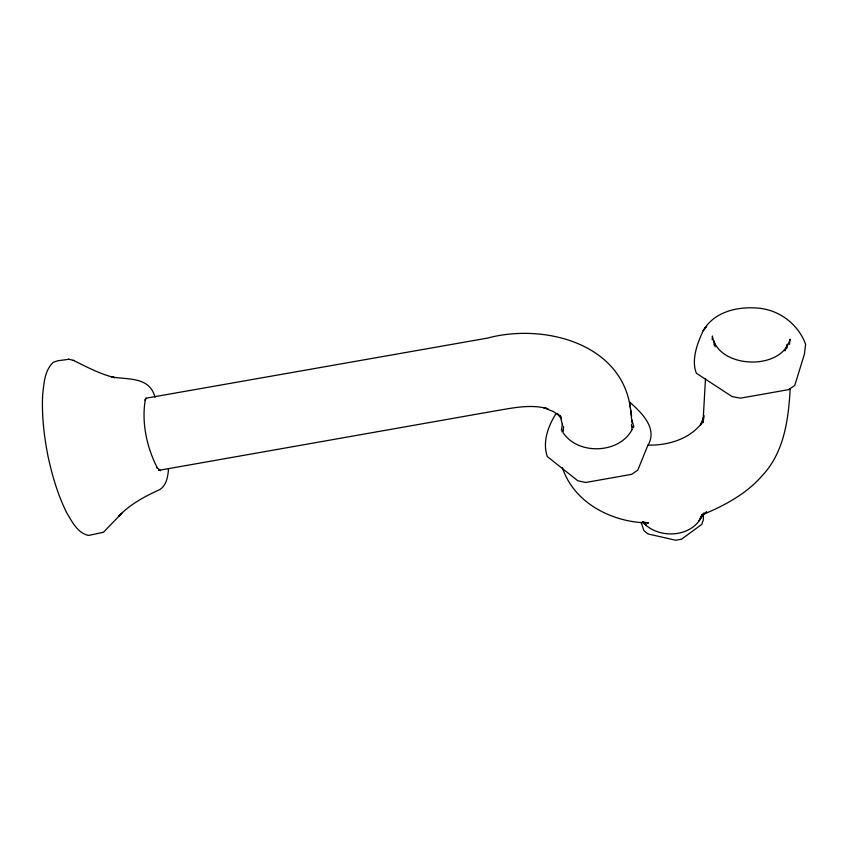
<?xml version="1.0" encoding="UTF-8"?>
<svg xmlns="http://www.w3.org/2000/svg" width="848" height="848" viewBox="0 0 848 848"><rect width="100%" height="100%" fill="white"/><g stroke="black" fill="none" stroke-linecap="round" stroke-linejoin="round"><path stroke-width="1.27" d="M705.494 378.6L703.003 422.516L704.147 415.711L700.374 425.208L702.292 422.484M703.458 515.891L703.257 520.078L701.784 524.361L681.538 539.201L675.739 540.24L648.01 533.943L643.897 530.678L641.12 522.209M561.365 430.159L562.531 423.862M712.214 339.868L712.394 335.999C717.673 368.869 781.814 371.382 790.029 339.168L789.467 344.373M714.058 345.072L714.249 341.182L715.129 346.8M168.508 468.753C167.925 476.322 166.706 485.257 159.678 489.656C144.838 496.398 130.232 504.115 118.868 516.082L121.868 513.199L103.424 532.268L88.478 535.448C77.518 533.053 72.112 521.732 66.822 512.966C57.844 495.02 52.184 475.643 47.976 456.086C44.022 435.914 41.658 415.329 42.654 394.755C43.979 383.561 44.467 370.481 53.286 362.276L57.749 360.76L69.017 359.276M786.902 348.157L787.315 344.224L785.121 350.913M790.188 388.543C788.502 419.092 784.326 451.899 762.543 475.293C746.388 494.087 724.107 505.768 701.582 515.118L703.564 513.644M563.613 426.491L563.157 431.494M632.089 429.597C619.4 453.807 577.87 455.45 563.008 432.501M555.726 414.089C548.009 426.47 542.307 442.211 547.31 456.563L577.785 480.752L585.767 482.47L631.707 474.318L637.823 470.099L647.49 446.207C658.377 428.717 641.904 412.923 629.778 402.259M561.864 431.802L563.199 429.862M703.501 330.169C697.427 342.709 691.003 360.082 696.388 373.258L731.994 396.525L736.318 397.436L740.739 398.115L788.788 389.614L794.767 385.416L804.402 354.178L805.6 344.214C798.01 323.597 778.358 309.213 756.554 308.004C737.092 306.584 714.588 311.841 703.851 329.724M702.791 421.732C690.548 438.988 668.107 445.635 647.777 445.094M706.628 511.577L700.278 517.852L704.116 512.976L698.975 520.799L702.356 515.202C692.615 537.971 657.635 539.741 642.498 521.774M145.517 398.899L146.206 398.306L145.082 400.245L145.358 399.429C141.351 422.527 146.778 447.49 157.463 468.17L156.933 467.545L160.473 470.672L159.604 470.343M158.449 470.417L497.426 410.517C514.026 407.729 531.367 404.03 547.988 408.768L543.854 407.793L553.235 411.471L560.867 416.707L557.274 413.57M145.739 398.253L487.483 338.108C542.731 323.173 621.393 342.603 630.414 408.121M643.219 521.976L648.529 522.94C612.659 522.591 574.075 503.373 562.341 467.566M73.161 360.294C86.655 366.866 100.032 374.159 114.777 377.646L111.766 376.978C128.218 379.756 149.608 376.523 155.004 397.193M68.434 359.139L73.734 360.432M642.964 521.997L644.968 523.396L643.028 521.796M642.646 521.891L646.155 525.188L642.667 521.806M631.633 426.003L633.414 427.689M557.083 413.506L561.535 418.891L559.807 415.499M631.919 419.887L633.806 426.745M560.433 416.781L562.616 425.516M630.647 409.891L632.046 423.205M631.4 424.541L632.142 429.576M629.46 401.708L631.601 416.241M705.441 327.699L703.151 330.678L706.638 326.162L705.441 327.699"/></g></svg>
